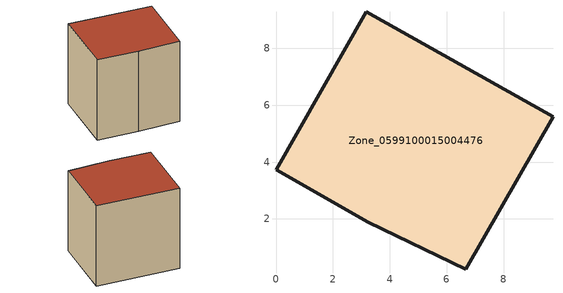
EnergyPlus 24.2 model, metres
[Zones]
Zone_0599100015004476
 floor ground (C_G): 3.17,9.29 9.74,5.6 6.67,0.22 3.25,1.88 0,3.73 z0.75
 wall outside (C_F): 9.74,5.6 3.17,9.29 0,3.73 3.25,1.88 6.67,0.22 9.74,5.6 z0.75:8.46
 roof outside (C_R): 6.67,0.22 9.74,5.6 3.17,9.29 0,3.73 3.25,1.88 z8.46
[BUILDING]
Pand.0599100015004476: North Axis=0; Terrain=City; Loads Convergence Tolerance Value=0.04; Temperature Convergence Tolerance Value=0.4; Solar Distribution=FullExterior; Maximum Number of Warmup Days=25; Minimum Number of Warmup Days=1
[Site:Location]
Rotterdam.The.Hague.AP_ZH_NLD Design_Conditions: Latitude=51.96; Longitude=4.45; Time Zone=1; Elevation=-4.5
[SITE:GROUNDTEMPERATURE:BUILDINGSURFACE]
18, 18, 18, 18, 18, 18, 18, 18, 18, 18, 18, 18
[MATERIAL] Thermal Absorptance=0.9; Solar Absorptance=0.7; Visible Absorptance=0.7
Name | Roughness | Thickness | Conductivity | Density | Specific Heat
G.TC.1946-1964 | MediumSmooth | 0.15 | 1 | 540 | 1210
F.TC.1946-1964 | Rough | 0.3 | 0.857143 | 1920 | 840
R.TC.1946-1964 | MediumRough | 0.2 | 0.235294 | 1500 | 1000
[CONSTRUCTION]
C_G: G.TC.1946-1964
C_F: F.TC.1946-1964
C_R: R.TC.1946-1964
[ZONE]
Zone_0599100015004476: Type=1; Multiplier=1; Ceiling Height=Autocalculate; Volume=Autocalculate; Floor Area=autocalculate; Part of Total Floor Area=Yes
[ZONEINFILTRATION:DESIGNFLOWRATE]
Infil_Zone_0599100015004476: Zone or ZoneList or Space or SpaceList=Zone_0599100015004476; Schedule=AlwaysOn; Design Flow Rate Calculation Method=Flow/Area; Flow Rate per Floor Area=0.003; Constant Term Coefficient=1; Temperature Term Coefficient=0; Velocity Term Coefficient=0; Velocity Squared Term Coefficient=0
[HVACTEMPLATE:ZONE:IDEALLOADSAIRSYSTEM]
Zone_0599100015004476: Maximum Heating Supply Air Temperature=50; Minimum Cooling Supply Air Temperature=13; Maximum Heating Supply Air Humidity Ratio=0.0156; Minimum Cooling Supply Air Humidity Ratio=0.0077; Heating Limit=NoLimit; Cooling Limit=NoLimit; Dehumidification Control Type=ConstantSensibleHeatRatio; Cooling Sensible Heat Ratio=0.7; Dehumidification Setpoint=60; Humidification Control Type=None; Humidification Setpoint=30; Outdoor Air Method=None; Outdoor Air Flow Rate per Person=0.00944; Outdoor Air Flow Rate per Zone Floor Area=0; Outdoor Air Flow Rate per Zone=0; Demand Controlled Ventilation Type=None; Outdoor Air Economizer Type=NoEconomizer; Heat Recovery Type=None; Sensible Heat Recovery Effectiveness=0.7; Latent Heat Recovery Effectiveness=0.65
[ZONECONTROL:THERMOSTAT]
ThermostatControl_Zone_0599100015004476: Zone or ZoneList=Zone_0599100015004476; Control Type Schedule=DualSetpointControlType; Control 1=Thermostat_Zone_0599100015004476; Temperature Difference Between Cutout And Setpoint=0
[THERMOSTATSETPOINT:DUALSETPOINT]
Thermostat_Zone_0599100015004476: Heating Setpoint Temperature Schedule=HeatingSetpoint_Zone_0599100015004476; Cooling Setpoint Temperature Schedule=CoolingSetpoint_Zone_0599100015004476
[SCHEDULE:COMPACT]
HeatingSetpoint_Zone_0599100015004476: Through: 12/31, For: AllDays, Until: 24:00, 21
CoolingSetpoint_Zone_0599100015004476: Through: 12/31, For: AllDays, Until: 24:00, 24
DualSetpointControlType: Through: 12/31, For: AllDays, Until: 24:00, 4
AlwaysOn: Through: 12/31, For: AllDays, Until: 24:00, 1
